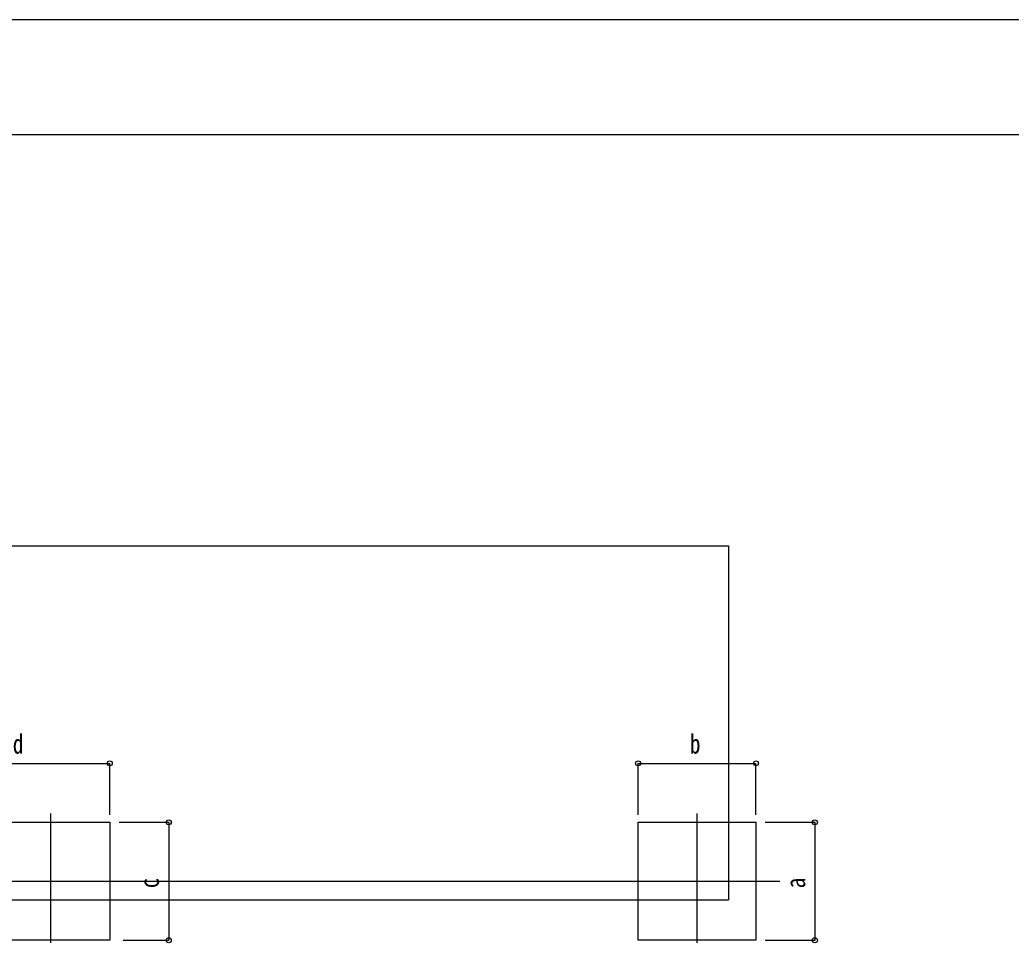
# Model space of a CAD drawing. Units: millimetres, scale not verified. Extents: x -12615 to 12615, y -8909 to 8911.
# Drawn here: x -6669 to -1625, y 4192 to 8911 of the extents above; entities that cross this region are included whole.
import ezdxf
from ezdxf.enums import TextEntityAlignment as Align

# ---------------------------------------------------------------- set-up
doc = ezdxf.new("R2010")
doc.units = ezdxf.units.MM
doc.header["$LTSCALE"] = 50
for name, color, linetype in [('0-4_YKK_12', 2, 'Continuous'), ('0-5_YKK_A1', 4, 'Continuous'), ('0-6_YKK_D', 6, 'Continuous'), ('0-7_YKK_ZWAK', 7, 'Continuous')]:
    doc.layers.add(name, color=color, linetype=linetype)
doc.styles.add('ＭＳ ゴシック', font='')
doc.styles.get('ＭＳ ゴシック').set_extended_font_data('MS Gothic')

msp = doc.modelspace()

# ---------------------------------------------------------------- linework, layer by layer
at = {"layer": '0-4_YKK_12'}
for p, q in [((-6511.79, 4214.1), (-6511.79, 4871.74)), ((-3223.79, 4214.1), (-3223.79, 4871.74)), ((-10474.53, 4527.55), (-2803.29, 4527.55))]:
    msp.add_line(p, q, dxfattribs=at)
at = {"layer": '0-5_YKK_A1'}
for p, q in [((-10275.79, 6233.55), (-3062.79, 6233.55)), ((-3062.79, 6233.55), (-3062.79, 4433.55)), ((-10275.79, 4433.55), (-3062.79, 4433.55))]:
    msp.add_line(p, q, dxfattribs=at)
for points in [[(-7126.79, 4827.55), (-6211.79, 4828.55), (-6211.79, 4227.55), (-7126.79, 4227.55)], [(-3523.79, 4827.55), (-2923.79, 4827.55), (-2923.79, 4227.55), (-3523.79, 4227.55)]]:
    msp.add_lwpolyline(points, close=True, dxfattribs=at)
at = {"layer": '0-6_YKK_D'}
for p, q in [((-7126.79, 5127.55), (-6211.79, 5127.55)), ((-6211.79, 4864.97), (-6211.79, 5128.55)), ((-3523.79, 4864.97), (-3523.79, 5128.55)), ((-3523.79, 5127.55), (-2923.79, 5127.55)), ((-2923.79, 4864.97), (-2923.79, 5128.55)), ((-6164.21, 4827.55), (-5910.79, 4827.55)), ((-5911.79, 4827.55), (-5911.79, 4227.55)), ((-2876.97, 4827.55), (-2622.79, 4827.55)), ((-2623.79, 4827.55), (-2623.79, 4227.55)), ((-6144.13, 4227.55), (-5910.79, 4227.55)), ((-2876.97, 4227.55), (-2622.79, 4227.55))]:
    msp.add_line(p, q, dxfattribs=at)
for centre in [(-6211.79, 5127.55), (-3523.79, 5127.55), (-2923.79, 5127.55), (-5911.79, 4827.55), (-2623.79, 4827.55), (-5911.79, 4227.55), (-2623.79, 4227.55)]:
    msp.add_circle(centre, 12.75, dxfattribs=at)
at = {"layer": '0-7_YKK_ZWAK'}
msp.add_line((11685.46, 8325.6), (-11714.54, 8325.6), dxfattribs=at)
msp.add_lwpolyline([(-12614.6, -8909.4), (12615.4, -8909.4), (12615.4, 8910.6), (-12614.6, 8910.6)], close=True, dxfattribs=at)

# ---------------------------------------------------------------- texts
at = {"layer": '0-6_YKK_D', "style": 'ＭＳ ゴシック', "width": 0.8}
for s, p in [('d', (-6705.29, 5147.55)), ('b', (-3259.79, 5147.55))]:
    msp.add_text(s, height=98.97, dxfattribs=at).set_placement(p, align=Align.BOTTOM_LEFT)
for s, p in [('c', (-5931.79, 4491.55)), ('a', (-2643.79, 4491.55))]:
    msp.add_text(s, height=98.97, rotation=90, dxfattribs=at).set_placement(p, align=Align.BOTTOM_LEFT)

doc.saveas('drawing.dxf')
